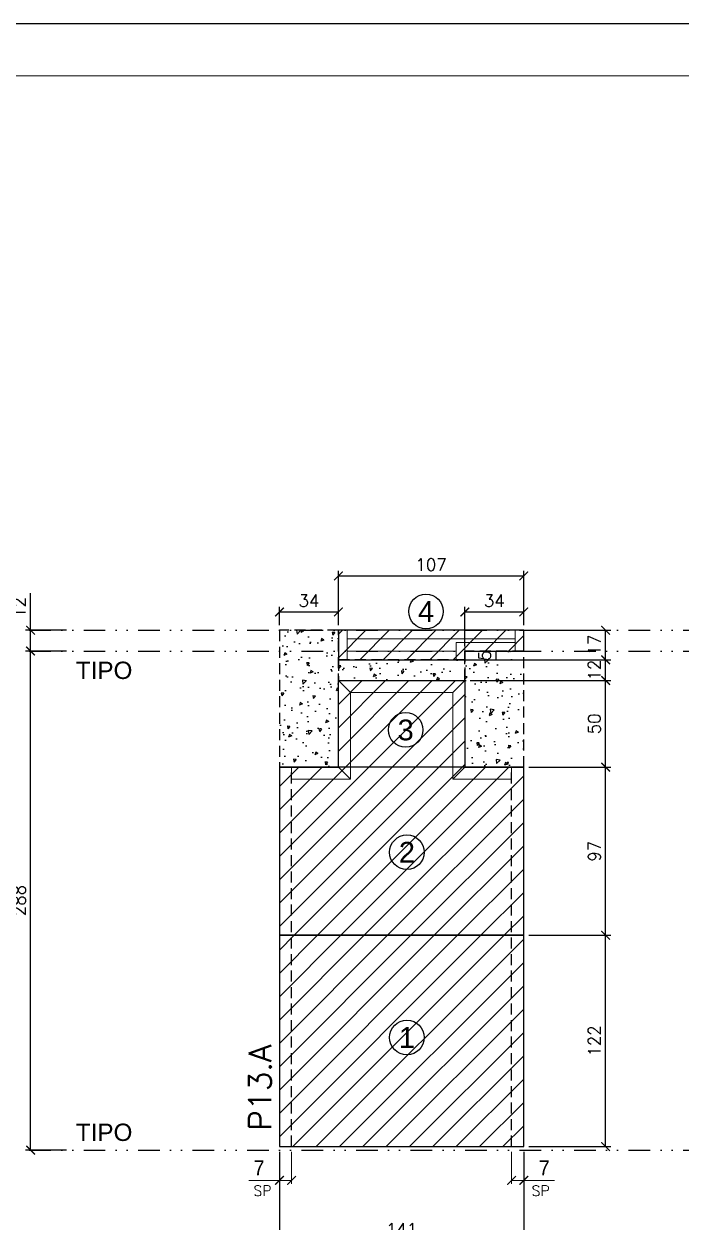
# Model space of a CAD drawing. Extents: x -23436 to 4767, y -3862 to 10024.
# Drawn here: x -18593 to -18214, y 3291 to 3982 of the extents above; entities that cross this region are included whole.
import ezdxf
from ezdxf.enums import TextEntityAlignment as Align

# ---------------------------------------------------------------- set-up
doc = ezdxf.new("R2010")
doc.units = 0
doc.header["$PDMODE"] = 2
doc.header["$PDSIZE"] = 10
doc.linetypes.add('DIVIDE2', pattern=[0.625, 0.25, -0.125, 0, -0.125, 0, -0.125])
doc.linetypes.add('HIDDEN', pattern=[9.525, 6.35, -3.175])
doc.layers.get('0').update_dxf_attribs({"lineweight": 13})
doc.layers.get('Defpoints').update_dxf_attribs({"lineweight": 13})
for name, color, linetype in [('Concreto', 250, 'HIDDEN'), ('Cota', 4, 'Continuous'), ('MB Logo', 254, 'Continuous'), ('Nível', 160, 'Continuous'), ('Painéis', 30, 'Continuous'), ('Reaproveitamento', 252, 'Continuous'), ('Romaneio', 10, 'Continuous'), ('Sarrafo de Pressão', 42, 'HIDDEN'), ('Texto Nível', 251, 'Continuous')]:
    doc.layers.add(name, color=color, linetype=linetype)
for name, color, linetype, lineweight in [('cotas', 4, 'Continuous', 13), ('FOLHA MB', 7, 'Continuous', 13), ('Texto Seção', 7, 'Continuous', 15)]:
    doc.layers.add(name, color=color, linetype=linetype, lineweight=lineweight)
doc.layers.add('Laje_Perimetro', color=7, linetype='Continuous', plot=False)
doc.styles.add('ARIAL', font='arial.ttf', dxfattribs={"oblique": 15, "height": 25})
doc.styles.add('REGUA-120', font='ROMANS.shx', dxfattribs={"height": 15})
doc.styles.add('ROMANS', font='romans.shx')
doc.styles.add('ROMAS860', font='ROMAS860.SHX')
doc.dimstyles.new('cotas', dxfattribs={"dimtxt": 8.5, "dimasz": 5, "dimexe": 2, "dimexo": 3, "dimgap": 3, "dimtad": 1, "dimdec": 1, "dimzin": 9, "dimdsep": 46, "dimtxsty": 'ROMAS860', "dimblk": 'ARCHTICK', "dimcen": 0, "dimclrd": 4, "dimclre": 4, "dimclrt": 1, "dimadec": 0, "dimazin": 2, "dimtfac": 1, "dimtdec": 1, "dimtix": 1, "dimtmove": 0, "dimatfit": 2, "dimldrblk": 'OBLIQUE', "dimfxl": 0, "dimtolj": 1, "dimtzin": 0, "dimlwd": 13, "dimlwe": 13, "dimarcsym": 0})
doc.dimstyles.new('PAINEL', dxfattribs={"dimtxt": 7, "dimasz": 5, "dimexe": 3, "dimexo": 3, "dimgap": 3, "dimtad": 1, "dimdec": 1, "dimzin": 12, "dimdsep": 46, "dimtxsty": 'ROMANS', "dimblk": 'ARCHTICK', "dimcen": 0, "dimclrd": 4, "dimclre": 4, "dimclrt": 1, "dimadec": 1, "dimazin": 3, "dimtfac": 1, "dimtdec": 1, "dimtmove": 0, "dimatfit": 3, "dimldrblk": 'OBLIQUE', "dimfxl": 0, "dimtolj": 1, "dimtzin": 12, "dimarcsym": 0})
pattern_1 = [(45, (-11602.353, 0), (-6.735192, 6.735192), [])]
pattern_2 = [(230, (1585, -36), (-18.218467, 1.593909), [1.905, -20.955]), (175, (1585, -36), (3.524342, -19.105685), [1.524, -16.764058]), (280.45144, (1583.482, -35.867), (-14.694125, -17.511775), [1.619001, -17.809024]), (226.1842, (1585, -41.08), (-27.107904, 4.204233), [2.8575, -31.4325]), (276.63556, (1582.74, -40.73), (-23.740413, -24.742612), [2.428502, -26.71356]), (171.18415, (1585, -41.08), (-23.740413, -24.742612), [2.285997, -25.145973]), (201, (1582.46, -39.81), (-15.161439, 10.22652), [1.905, -20.955]), (146, (1582.46, -39.81), (-6.180203, -18.418797), [1.524, -16.764]), (251.451445, (1581.197, -38.958), (-21.341642, -8.192277), [1.619001, -17.808994]), (217.5, (1585, -36), (-0.3088603, -8.4555039), [0, -16.5608, 0, -17.018, 0, -16.8275]), (187.5, (1585, -36), (-6.6819663, -10.0180575), [0, -9.7028, 0, -16.1798, 0, -6.4135]), (147.5, (1590.664, -36), (-13.5590595, 0.5728744), [0, -6.35, 0, -19.812, 0, -26.289]), (137.5, (1593.204, -36), (-14.812918, -2.542649), [0, -8.255, 0, -13.1572, 0, -18.669])]

# ---------------------------------------------------------------- blocks, each defined once
blk = doc.blocks.new('A$C169d8357')
at = {"layer": 'FOLHA MB', "color": 1}
for points in [[(0, 1199.94), (0, 149.94), (1485.02, 149.94), (1485.02, 1199.94)], [(70, 1169.94), (70, 179.94), (1455.02, 179.94), (1455.02, 1169.94)]]:
    blk.add_lwpolyline(points, close=True, dxfattribs=at)
blk = doc.blocks.new('_ArchTick')
at = {"color": 0, "linetype": 'ByBlock', "const_width": 0.15}
blk.add_lwpolyline([(-0.5, -0.5), (0.5, 0.5)], dxfattribs=at)
blk = doc.blocks.new('*D4079')
at = {"layer": 'Cota', "color": 4, "lineweight": -2, "transparency": 16777216}
for p, q in [((-18301.87, 3456.37), (-18254.63, 3456.37)), ((-18257.63, 3334.37), (-18257.63, 3456.37)), ((-18301.87, 3334.37), (-18254.63, 3334.37))]:
    blk.add_line(p, q, dxfattribs=at)
at = {"layer": 'Defpoints', "color": 0, "transparency": 16777216}
for p in [(-18304.87, 3456.37), (-18257.63, 3456.37), (-18304.87, 3334.37)]:
    blk.add_point(p, dxfattribs=at)
at = {"layer": 'Cota', "color": 4, "lineweight": -2, "transparency": 16777216, "xscale": 5, "yscale": 5, "zscale": 5}
for p, rotation in [((-18257.63, 3456.37), 90), ((-18257.63, 3334.37), 270)]:
    blk.add_blockref('_ArchTick', p, dxfattribs=dict(at, rotation=rotation))
at = {"layer": 'Cota', "color": 1, "transparency": 16777216, "insert": (-18264.13, 3395.37), "char_height": 7, "attachment_point": 5, "rotation": 90, "style": 'ROMANS'}
blk.add_mtext('\\A1;122', dxfattribs=at)
blk = doc.blocks.new('_OBLIQUE')
at = {"color": 0, "linetype": 'ByBlock', "lineweight": -2}
for p, q in [((0, 0), (-1, 0)), ((-0.5, -0.5), (0.5, 0.5))]:
    blk.add_line(p, q, dxfattribs=at)
blk = doc.blocks.new('*D4080')
at = {"layer": 'Cota', "color": 4, "lineweight": -2, "transparency": 16777216}
for p, q in [((-18301.87, 3553.37), (-18254.63, 3553.37)), ((-18257.63, 3456.37), (-18257.63, 3553.37)), ((-18301.87, 3456.37), (-18254.63, 3456.37))]:
    blk.add_line(p, q, dxfattribs=at)
at = {"layer": 'Defpoints', "color": 0, "transparency": 16777216}
for p in [(-18304.87, 3553.37), (-18257.63, 3553.37), (-18304.87, 3456.37)]:
    blk.add_point(p, dxfattribs=at)
at = {"layer": 'Cota', "color": 4, "lineweight": -2, "transparency": 16777216, "xscale": 5, "yscale": 5, "zscale": 5}
for p, rotation in [((-18257.63, 3553.37), 90), ((-18257.63, 3456.37), 270)]:
    blk.add_blockref('_ArchTick', p, dxfattribs=dict(at, rotation=rotation))
at = {"layer": 'Cota', "color": 1, "transparency": 16777216, "insert": (-18264.13, 3504.87), "char_height": 7, "attachment_point": 5, "rotation": 90, "style": 'ROMANS'}
blk.add_mtext('\\A1;97', dxfattribs=at)
blk = doc.blocks.new('*D4081')
at = {"layer": 'Cota', "color": 4, "lineweight": 13, "transparency": 16777216}
for p, q in [((-18311.87, 3331.37), (-18311.87, 3312.89)), ((-18304.87, 3331.37), (-18304.87, 3312.89)), ((-18311.87, 3314.89), (-18304.87, 3314.89)), ((-18304.87, 3314.89), (-18287.21, 3314.89))]:
    blk.add_line(p, q, dxfattribs=at)
at = {"layer": 'Defpoints', "color": 0, "transparency": 16777216}
for p in [(-18311.87, 3334.37), (-18304.87, 3334.37), (-18304.87, 3314.89)]:
    blk.add_point(p, dxfattribs=at)
at = {"layer": 'Cota', "color": 4, "lineweight": 13, "transparency": 16777216, "xscale": 5, "yscale": 5, "zscale": 5, "rotation": 180}
blk.add_blockref('_ArchTick', (-18311.87, 3314.89), dxfattribs=at)
at = {"layer": 'Cota', "color": 4, "lineweight": 13, "transparency": 16777216, "xscale": 5, "yscale": 5, "zscale": 5}
blk.add_blockref('_ArchTick', (-18304.87, 3314.89), dxfattribs=at)
at = {"layer": 'Cota', "color": 1, "transparency": 16777216, "insert": (-18293.04, 3322.14), "char_height": 8.5, "attachment_point": 5, "style": 'ROMAS860'}
blk.add_mtext('\\A1;7', dxfattribs=at)
blk = doc.blocks.new('*D4082')
at = {"layer": 'Cota', "color": 4, "lineweight": -2, "transparency": 16777216}
for p, q in [((-18445.87, 3331.37), (-18445.87, 3277.19)), ((-18304.87, 3331.37), (-18304.87, 3277.19)), ((-18445.87, 3280.19), (-18304.87, 3280.19))]:
    blk.add_line(p, q, dxfattribs=at)
at = {"layer": 'Defpoints', "color": 0, "transparency": 16777216}
for p in [(-18445.87, 3334.37), (-18304.87, 3334.37), (-18304.87, 3280.19)]:
    blk.add_point(p, dxfattribs=at)
at = {"layer": 'Cota', "color": 4, "lineweight": -2, "transparency": 16777216, "xscale": 5, "yscale": 5, "zscale": 5, "rotation": 180}
blk.add_blockref('_ArchTick', (-18445.87, 3280.19), dxfattribs=at)
at = {"layer": 'Cota', "color": 4, "lineweight": -2, "transparency": 16777216, "xscale": 5, "yscale": 5, "zscale": 5}
blk.add_blockref('_ArchTick', (-18304.87, 3280.19), dxfattribs=at)
at = {"layer": 'Cota', "color": 1, "transparency": 16777216, "insert": (-18375.37, 3286.69), "char_height": 7, "attachment_point": 5, "style": 'ROMANS'}
blk.add_mtext('\\A1;141', dxfattribs=at)
blk = doc.blocks.new('*D4083')
at = {"layer": 'Cota', "color": 4, "lineweight": 13, "transparency": 16777216}
for p, q in [((-18445.87, 3331.37), (-18445.87, 3312.89)), ((-18438.87, 3331.37), (-18438.87, 3312.89)), ((-18445.87, 3314.89), (-18463.54, 3314.89)), ((-18438.87, 3314.89), (-18445.87, 3314.89))]:
    blk.add_line(p, q, dxfattribs=at)
at = {"layer": 'Defpoints', "color": 0, "transparency": 16777216}
for p in [(-18445.87, 3334.37), (-18438.87, 3334.37), (-18445.87, 3314.89)]:
    blk.add_point(p, dxfattribs=at)
at = {"layer": 'Cota', "color": 4, "lineweight": 13, "transparency": 16777216, "xscale": 5, "yscale": 5, "zscale": 5, "rotation": 180}
blk.add_blockref('_ArchTick', (-18445.87, 3314.89), dxfattribs=at)
at = {"layer": 'Cota', "color": 4, "lineweight": 13, "transparency": 16777216, "xscale": 5, "yscale": 5, "zscale": 5}
blk.add_blockref('_ArchTick', (-18438.87, 3314.89), dxfattribs=at)
at = {"layer": 'Cota', "color": 1, "transparency": 16777216, "insert": (-18457.71, 3322.14), "char_height": 8.5, "attachment_point": 5, "style": 'ROMAS860'}
blk.add_mtext('\\A1;7', dxfattribs=at)
blk = doc.blocks.new('*D4090')
at = {"layer": 'cotas', "color": 4, "lineweight": -2, "transparency": 16777216}
for p, q in [((-18335.87, 3603.37), (-18254.63, 3603.37)), ((-18257.63, 3553.37), (-18257.63, 3603.37)), ((-18301.87, 3553.37), (-18254.63, 3553.37))]:
    blk.add_line(p, q, dxfattribs=at)
at = {"layer": 'Defpoints', "color": 0, "transparency": 16777216}
for p in [(-18338.87, 3603.37), (-18257.63, 3603.37), (-18304.87, 3553.37)]:
    blk.add_point(p, dxfattribs=at)
at = {"layer": 'cotas', "color": 4, "lineweight": -2, "transparency": 16777216, "xscale": 5, "yscale": 5, "zscale": 5}
for p, rotation in [((-18257.63, 3603.37), 90), ((-18257.63, 3553.37), 270)]:
    blk.add_blockref('_ArchTick', p, dxfattribs=dict(at, rotation=rotation))
at = {"layer": 'cotas', "color": 1, "transparency": 16777216, "insert": (-18264.13, 3578.37), "char_height": 7, "attachment_point": 5, "rotation": 90, "style": 'ROMANS'}
blk.add_mtext('\\A1;50', dxfattribs=at)
blk = doc.blocks.new('*D4091')
at = {"layer": 'cotas', "color": 4, "lineweight": -2, "transparency": 16777216}
for p, q in [((-18335.87, 3620.37), (-18318.01, 3620.37)), ((-18321.01, 3620.37), (-18321.01, 3615.37)), ((-18335.87, 3615.37), (-18318.01, 3615.37))]:
    blk.add_line(p, q, dxfattribs=at)
at = {"layer": 'Defpoints', "color": 0, "transparency": 16777216}
for p in [(-18338.87, 3620.37), (-18338.87, 3615.37), (-18321.01, 3615.37)]:
    blk.add_point(p, dxfattribs=at)
at = {"layer": 'cotas', "color": 1, "transparency": 16777216, "insert": (-18327.51, 3617.87), "char_height": 7, "attachment_point": 5, "rotation": 90, "style": 'ROMANS'}
blk.add_mtext('\\A1;5', dxfattribs=at)
blk = doc.blocks.new('*D4092')
at = {"layer": 'cotas', "color": 4, "lineweight": -2, "transparency": 16777216}
for p, q in [((-18338.87, 3623.37), (-18338.87, 3645.94)), ((-18304.87, 3635.37), (-18304.87, 3645.94)), ((-18338.87, 3642.94), (-18304.87, 3642.94))]:
    blk.add_line(p, q, dxfattribs=at)
at = {"layer": 'Defpoints', "color": 0, "transparency": 16777216}
for p in [(-18304.87, 3642.94), (-18304.87, 3632.37), (-18338.87, 3620.37)]:
    blk.add_point(p, dxfattribs=at)
at = {"layer": 'cotas', "color": 4, "lineweight": -2, "transparency": 16777216, "xscale": 5, "yscale": 5, "zscale": 5, "rotation": 180}
blk.add_blockref('_ArchTick', (-18338.87, 3642.94), dxfattribs=at)
at = {"layer": 'cotas', "color": 4, "lineweight": -2, "transparency": 16777216, "xscale": 5, "yscale": 5, "zscale": 5}
blk.add_blockref('_ArchTick', (-18304.87, 3642.94), dxfattribs=at)
at = {"layer": 'cotas', "color": 1, "transparency": 16777216, "insert": (-18321.87, 3649.44), "char_height": 7, "attachment_point": 5, "style": 'ROMANS'}
blk.add_mtext('\\A1;34', dxfattribs=at)
blk = doc.blocks.new('*D4093')
at = {"layer": 'cotas', "color": 4, "lineweight": -2, "transparency": 16777216}
for p, q in [((-18301.87, 3632.37), (-18254.63, 3632.37)), ((-18257.63, 3615.37), (-18257.63, 3632.37)), ((-18338.37, 3615.37), (-18254.63, 3615.37))]:
    blk.add_line(p, q, dxfattribs=at)
at = {"layer": 'Defpoints', "color": 0, "transparency": 16777216}
for p in [(-18304.87, 3632.37), (-18257.63, 3632.37), (-18341.37, 3615.37)]:
    blk.add_point(p, dxfattribs=at)
at = {"layer": 'cotas', "color": 4, "lineweight": -2, "transparency": 16777216, "xscale": 5, "yscale": 5, "zscale": 5}
for p, rotation in [((-18257.63, 3632.37), 90), ((-18257.63, 3615.37), 270)]:
    blk.add_blockref('_ArchTick', p, dxfattribs=dict(at, rotation=rotation))
at = {"layer": 'cotas', "color": 1, "transparency": 16777216, "insert": (-18264.13, 3623.87), "char_height": 7, "attachment_point": 5, "rotation": 90, "style": 'ROMANS'}
blk.add_mtext('\\A1;17', dxfattribs=at)
blk = doc.blocks.new('*D4094')
at = {"layer": 'cotas', "color": 4, "lineweight": -2, "transparency": 16777216}
for p, q in [((-18335.87, 3615.37), (-18254.63, 3615.37)), ((-18257.63, 3603.37), (-18257.63, 3615.37)), ((-18335.87, 3603.37), (-18254.63, 3603.37))]:
    blk.add_line(p, q, dxfattribs=at)
at = {"layer": 'Defpoints', "color": 0, "transparency": 16777216}
for p in [(-18338.87, 3615.37), (-18257.63, 3615.37), (-18338.87, 3603.37)]:
    blk.add_point(p, dxfattribs=at)
at = {"layer": 'cotas', "color": 4, "lineweight": -2, "transparency": 16777216, "xscale": 5, "yscale": 5, "zscale": 5}
for p, rotation in [((-18257.63, 3615.37), 90), ((-18257.63, 3603.37), 270)]:
    blk.add_blockref('_ArchTick', p, dxfattribs=dict(at, rotation=rotation))
at = {"layer": 'cotas', "color": 1, "transparency": 16777216, "insert": (-18264.13, 3609.37), "char_height": 7, "attachment_point": 5, "rotation": 90, "style": 'ROMANS'}
blk.add_mtext('\\A1;12', dxfattribs=at)
blk = doc.blocks.new('*D4095')
at = {"layer": 'cotas', "color": 4, "lineweight": -2, "transparency": 16777216}
for p, q in [((-18411.87, 3635.37), (-18411.87, 3666.71)), ((-18304.87, 3635.37), (-18304.87, 3666.71)), ((-18411.87, 3663.71), (-18304.87, 3663.71))]:
    blk.add_line(p, q, dxfattribs=at)
at = {"layer": 'Defpoints', "color": 0, "transparency": 16777216}
for p in [(-18304.87, 3663.71), (-18411.87, 3632.37), (-18304.87, 3632.37)]:
    blk.add_point(p, dxfattribs=at)
at = {"layer": 'cotas', "color": 4, "lineweight": -2, "transparency": 16777216, "xscale": 5, "yscale": 5, "zscale": 5, "rotation": 180}
blk.add_blockref('_ArchTick', (-18411.87, 3663.71), dxfattribs=at)
at = {"layer": 'cotas', "color": 4, "lineweight": -2, "transparency": 16777216, "xscale": 5, "yscale": 5, "zscale": 5}
blk.add_blockref('_ArchTick', (-18304.87, 3663.71), dxfattribs=at)
at = {"layer": 'cotas', "color": 1, "transparency": 16777216, "insert": (-18358.37, 3670.21), "char_height": 7, "attachment_point": 5, "style": 'ROMANS'}
blk.add_mtext('\\A1;107', dxfattribs=at)
blk = doc.blocks.new('*D4096')
at = {"layer": 'cotas', "color": 4, "lineweight": -2, "transparency": 16777216}
for p, q in [((-18445.87, 3635.37), (-18445.87, 3645.94)), ((-18411.87, 3635.37), (-18411.87, 3645.94)), ((-18445.87, 3642.94), (-18411.87, 3642.94))]:
    blk.add_line(p, q, dxfattribs=at)
at = {"layer": 'Defpoints', "color": 0, "transparency": 16777216}
for p in [(-18411.87, 3642.94), (-18445.87, 3632.37), (-18411.87, 3632.37)]:
    blk.add_point(p, dxfattribs=at)
at = {"layer": 'cotas', "color": 4, "lineweight": -2, "transparency": 16777216, "xscale": 5, "yscale": 5, "zscale": 5, "rotation": 180}
blk.add_blockref('_ArchTick', (-18445.87, 3642.94), dxfattribs=at)
at = {"layer": 'cotas', "color": 4, "lineweight": -2, "transparency": 16777216, "xscale": 5, "yscale": 5, "zscale": 5}
blk.add_blockref('_ArchTick', (-18411.87, 3642.94), dxfattribs=at)
at = {"layer": 'cotas', "color": 1, "transparency": 16777216, "insert": (-18428.87, 3649.44), "char_height": 7, "attachment_point": 5, "style": 'ROMANS'}
blk.add_mtext('\\A1;34', dxfattribs=at)
blk = doc.blocks.new('*D5080')
at = {"layer": 'cotas', "color": 4, "lineweight": -2, "transparency": 16777216}
for p, q in [((-18568.86, 3620.37), (-18592.56, 3620.37)), ((-18589.56, 3332.37), (-18589.56, 3620.37)), ((-18568.86, 3332.37), (-18592.56, 3332.37))]:
    blk.add_line(p, q, dxfattribs=at)
at = {"layer": 'Defpoints', "color": 0, "transparency": 16777216}
for p in [(-18589.56, 3620.37), (-18565.86, 3620.37), (-18565.86, 3332.37)]:
    blk.add_point(p, dxfattribs=at)
at = {"layer": 'cotas', "color": 4, "lineweight": -2, "transparency": 16777216, "xscale": 5, "yscale": 5, "zscale": 5}
for p, rotation in [((-18589.56, 3620.37), 90), ((-18589.56, 3332.37), 270)]:
    blk.add_blockref('_ArchTick', p, dxfattribs=dict(at, rotation=rotation))
at = {"layer": 'cotas', "color": 1, "transparency": 16777216, "insert": (-18596.06, 3476.37), "char_height": 7, "attachment_point": 5, "rotation": 90, "style": 'ROMANS'}
blk.add_mtext('\\A1;288', dxfattribs=at)
blk = doc.blocks.new('*D5081')
at = {"layer": 'cotas', "color": 4, "lineweight": -2, "transparency": 16777216}
for p, q in [((-18589.56, 3632.37), (-18589.56, 3653.7)), ((-18568.86, 3632.37), (-18592.56, 3632.37)), ((-18589.56, 3620.37), (-18589.56, 3632.37)), ((-18568.86, 3620.37), (-18592.56, 3620.37))]:
    blk.add_line(p, q, dxfattribs=at)
at = {"layer": 'Defpoints', "color": 0, "transparency": 16777216}
for p in [(-18589.56, 3632.37), (-18565.86, 3632.37), (-18565.86, 3620.37)]:
    blk.add_point(p, dxfattribs=at)
at = {"layer": 'cotas', "color": 4, "lineweight": -2, "transparency": 16777216, "xscale": 5, "yscale": 5, "zscale": 5}
for p, rotation in [((-18589.56, 3632.37), 90), ((-18589.56, 3620.37), 270)]:
    blk.add_blockref('_ArchTick', p, dxfattribs=dict(at, rotation=rotation))
at = {"layer": 'cotas', "color": 1, "transparency": 16777216, "insert": (-18596.06, 3645.54), "char_height": 7, "attachment_point": 5, "rotation": 90, "style": 'ROMANS'}
blk.add_mtext('\\A1;12', dxfattribs=at)

msp = doc.modelspace()

# ---------------------------------------------------------------- hatches: boundary and pattern name
at = {"layer": 'Concreto'}
h = msp.add_hatch(dxfattribs=at)
h.set_pattern_fill('AR-CONC', color=256, scale=0.1, angle=-180)
h.set_pattern_definition(pattern_2)
h.paths.add_polyline_path([(-18445.874, 3553.37), (-18411.874, 3553.37), (-18411.874, 3632.37), (-18445.874, 3632.37)])
h = msp.add_hatch(dxfattribs=at)
h.set_pattern_fill('AR-CONC', color=256, scale=0.1, angle=-180)
h.set_pattern_definition(pattern_2)
h.paths.add_polyline_path([(-18338.874, 3553.37), (-18304.874, 3553.37), (-18304.874, 3620.37), (-18338.874, 3620.37)])
h = msp.add_hatch(dxfattribs=at)
h.set_pattern_fill('AR-CONC', color=256, scale=0.1, angle=-180)
h.set_pattern_definition(pattern_2)
h.paths.add_polyline_path([(-18338.874, 3615.37), (-18411.874, 3615.37), (-18411.874, 3603.37), (-18338.874, 3603.37)])
at = {"layer": 'Reaproveitamento'}
h = msp.add_hatch(dxfattribs=at)
h.set_pattern_fill('ANSI31', color=256, scale=3, style=0)
h.set_pattern_definition(pattern_1)
h.paths.add_polyline_path([(-17761.228, 3620.37), (-17742.228, 3620.37), (-17742.228, 3632.37), (-17761.228, 3632.37)])
edge = h.paths.add_edge_path()
edge.add_line((-18590.349, 3620.37), (-17636.377, 3620.37))
h = msp.add_hatch(dxfattribs=at)
h.set_pattern_fill('ANSI31', color=256, scale=3, style=0)
h.set_pattern_definition(pattern_1)
h.paths.add_polyline_path([(-18411.874, 3615.37), (-18406.874, 3615.37), (-18406.874, 3632.37), (-18411.874, 3632.37)], flags=17)
h = msp.add_hatch(dxfattribs=at)
h.set_pattern_fill('ANSI31', color=256, scale=3, style=0)
h.set_pattern_definition(pattern_1)
h.paths.add_polyline_path([(-18411.874, 3632.37), (-18411.874, 3615.37), (-18338.874, 3615.37), (-18338.874, 3620.37), (-18304.874, 3620.37), (-18304.874, 3632.37)])
h = msp.add_hatch(dxfattribs=at)
h.set_pattern_fill('ANSI31', color=256, scale=3, style=0)
h.set_pattern_definition(pattern_1)
h.paths.add_polyline_path([(-18445.874, 3553.37), (-18411.874, 3553.37), (-18411.874, 3603.37), (-18338.874, 3603.37), (-18338.874, 3553.37), (-18304.874, 3553.37)])
h = msp.add_hatch(dxfattribs=at)
h.set_pattern_fill('ANSI31', color=256, scale=3, style=0)
h.set_pattern_definition(pattern_1)
h.paths.add_polyline_path([(-18445.874, 3456.37), (-18304.874, 3456.37), (-18304.874, 3553.37), (-18445.874, 3553.37)])
h = msp.add_hatch(dxfattribs=at)
h.set_pattern_fill('ANSI31', color=256, scale=3, style=0)
h.set_pattern_definition(pattern_1)
h.paths.add_polyline_path([(-18445.874, 3334.37), (-18304.874, 3334.37), (-18304.874, 3456.37), (-18445.874, 3456.37)])

# ---------------------------------------------------------------- linework, layer by layer
at = {"layer": 'Concreto'}
for points in [[(-18445.874, 3553.37), (-18411.874, 3553.37), (-18411.874, 3632.37), (-18445.874, 3632.37)], [(-18338.874, 3553.37), (-18304.874, 3553.37), (-18304.874, 3620.37), (-18338.874, 3620.37)], [(-18338.874, 3615.37), (-18411.874, 3615.37), (-18411.874, 3603.37), (-18338.874, 3603.37)]]:
    msp.add_lwpolyline(points, close=True, dxfattribs=at)
at = {"layer": 'cotas', "color": 50}
for p, q in [((-18411.874, 3615.37), (-18411.874, 3632.37)), ((-18411.874, 3632.37), (-18409.374, 3632.37)), ((-18406.874, 3632.37), (-18409.374, 3632.37)), ((-18406.874, 3632.37), (-18406.874, 3629.87)), ((-18406.874, 3632.37), (-18309.874, 3632.37)), ((-18406.874, 3615.37), (-18406.874, 3632.37)), ((-18406.874, 3627.37), (-18406.874, 3629.87)), ((-18309.874, 3632.37), (-18309.874, 3629.87)), ((-18309.874, 3632.37), (-18307.374, 3632.37)), ((-18309.874, 3632.37), (-18309.874, 3620.37)), ((-18309.874, 3627.37), (-18309.874, 3629.87)), ((-18304.874, 3632.37), (-18307.374, 3632.37)), ((-18304.874, 3632.37), (-18304.874, 3620.37)), ((-18406.874, 3627.37), (-18309.874, 3627.37)), ((-18343.874, 3625.37), (-18341.374, 3625.37)), ((-18343.874, 3625.37), (-18343.874, 3615.37)), ((-18338.874, 3625.37), (-18341.374, 3625.37)), ((-18309.874, 3625.37), (-18338.874, 3625.37)), ((-18338.874, 3625.37), (-18338.874, 3622.87)), ((-18338.874, 3625.37), (-18338.874, 3615.37)), ((-18309.874, 3625.37), (-18309.874, 3622.87)), ((-18343.874, 3620.37), (-18406.874, 3620.37)), ((-18406.874, 3620.37), (-18406.874, 3617.87)), ((-18406.874, 3615.37), (-18406.874, 3617.87)), ((-18343.874, 3620.37), (-18343.874, 3617.87)), ((-18343.874, 3615.37), (-18343.874, 3617.87)), ((-18338.874, 3620.37), (-18338.874, 3622.87)), ((-18309.874, 3620.37), (-18338.874, 3620.37)), ((-18309.874, 3620.37), (-18309.874, 3622.87)), ((-18309.874, 3620.37), (-18307.374, 3620.37)), ((-18304.874, 3620.37), (-18307.374, 3620.37)), ((-18411.874, 3615.37), (-18409.374, 3615.37)), ((-18406.874, 3615.37), (-18409.374, 3615.37)), ((-18343.874, 3615.37), (-18406.874, 3615.37)), ((-18343.874, 3615.37), (-18341.374, 3615.37)), ((-18338.874, 3615.37), (-18341.374, 3615.37)), ((-18411.874, 3553.37), (-18411.874, 3603.37)), ((-18411.874, 3603.37), (-18338.874, 3603.37)), ((-18411.874, 3603.37), (-18408.374, 3599.87)), ((-18338.874, 3603.37), (-18342.374, 3599.87)), ((-18338.874, 3603.37), (-18338.874, 3553.37)), ((-18404.874, 3596.37), (-18408.374, 3599.87)), ((-18404.874, 3546.37), (-18404.874, 3596.37)), ((-18404.874, 3596.37), (-18345.874, 3596.37)), ((-18345.874, 3596.37), (-18342.374, 3599.87)), ((-18345.874, 3596.37), (-18345.874, 3546.37)), ((-18438.874, 3553.37), (-18438.874, 3549.87)), ((-18438.874, 3553.37), (-18411.874, 3553.37)), ((-18438.874, 3546.37), (-18438.874, 3549.87)), ((-18411.874, 3553.37), (-18408.374, 3549.87)), ((-18404.874, 3546.37), (-18408.374, 3549.87)), ((-18345.874, 3546.37), (-18342.374, 3549.87)), ((-18338.874, 3553.37), (-18342.374, 3549.87)), ((-18338.874, 3553.37), (-18311.874, 3553.37)), ((-18311.874, 3553.37), (-18311.874, 3549.87)), ((-18311.874, 3546.37), (-18311.874, 3549.87)), ((-18438.874, 3546.37), (-18404.874, 3546.37)), ((-18345.874, 3546.37), (-18311.874, 3546.37))]:
    msp.add_line(p, q, dxfattribs=at)
at = {"layer": 'Laje_Perimetro'}
msp.add_lwpolyline([(-17606.377, 3982.259), (-19091.397, 3982.259), (-19091.397, 2932.259), (-17606.377, 2932.259)], close=True, dxfattribs=at)
at = {"layer": 'Nível', "color": 3, "linetype": 'DIVIDE2', "ltscale": 50}
msp.add_line((-18590.349, 3632.37), (-17636.377, 3632.37), dxfattribs=at)
at = {"layer": 'Nível', "linetype": 'DIVIDE2', "ltscale": 50}
for p, q in [((-18590.349, 3620.37), (-17636.377, 3620.37)), ((-18590.349, 3332.37), (-17636.377, 3332.37))]:
    msp.add_line(p, q, dxfattribs=at)
at = {"layer": 'Painéis', "color": 32, "true_color": 0xcd6928}
for points in [[(-18411.874, 3632.37), (-18411.874, 3615.37), (-18338.874, 3615.37), (-18338.874, 3620.37), (-18304.874, 3620.37), (-18304.874, 3632.37)], [(-18445.874, 3553.37), (-18445.874, 3553.37), (-18411.874, 3553.37), (-18411.874, 3603.37), (-18338.874, 3603.37), (-18338.874, 3553.37), (-18304.874, 3553.37), (-18304.874, 3553.37)], [(-18445.874, 3456.37), (-18304.874, 3456.37), (-18304.874, 3553.37), (-18445.874, 3553.37)], [(-18445.874, 3334.37), (-18304.874, 3334.37), (-18304.874, 3456.37), (-18445.874, 3456.37)]]:
    msp.add_lwpolyline(points, close=True, dxfattribs=at)
at = {"layer": 'Romaneio'}
for centre in [(-18361.312, 3643.235), (-18373.045, 3574.845), (-18372.318, 3504.26), (-18372.318, 3397.365)]:
    msp.add_circle(centre, 10, dxfattribs=at)
at = {"layer": 'Sarrafo de Pressão'}
for p, q in [((-18438.874, 3334.37), (-18438.874, 3553.37)), ((-18311.874, 3334.37), (-18311.874, 3553.37))]:
    msp.add_line(p, q, dxfattribs=at)

# ---------------------------------------------------------------- block references
at = {"layer": 'MB Logo'}
msp.add_blockref('A$C169d8357', (-19091.397, 2782.321), dxfattribs=at)

# ---------------------------------------------------------------- texts
at = {"layer": 'Romaneio', "color": 0, "style": 'ARIAL'}
for s, p in [('4', (-18361.312, 3643.235)), ('3', (-18373.045, 3574.845)), ('2', (-18372.318, 3504.26)), ('1', (-18372.318, 3397.365))]:
    msp.add_text(s, height=12, dxfattribs=at).set_placement(p, align=Align.MIDDLE_CENTER)
at = {"layer": 'Texto Nível', "style": 'ARIAL'}
for p in [(-18530.787, 3604.258), (-18530.787, 3337.662)]:
    msp.add_text('TIPO', height=10, dxfattribs=at).set_placement(p, align=Align.RIGHT)
at = {"layer": 'Texto Seção', "insert": (-18450.605, 3343.621), "char_height": 13, "width": 285.32988, "attachment_point": 7, "rotation": 90, "style": 'REGUA-120'}
msp.add_mtext('P13.A', dxfattribs=at)
at = {"layer": 'Texto Seção', "char_height": 6, "style": 'ROMANS'}
for insert, attachment_point in [((-18450.409, 3305.943), 9), ((-18300.339, 3305.943), 7)]:
    msp.add_mtext('SP', dxfattribs=dict(at, insert=insert, attachment_point=attachment_point))

# ---------------------------------------------------------------- dimensions: what is measured, and where the dimension line sits
at = {"layer": 'Cota', "color": 2}
for base, p1, p2, picture, middle in [((-18257.627, 3553.37), (-18304.874, 3456.37), (-18304.874, 3553.37), '*D4080', (-18264.127, 3504.87)), ((-18257.627, 3456.37), (-18304.874, 3334.37), (-18304.874, 3456.37), '*D4079', (-18264.127, 3395.37))]:
    dim = msp.add_linear_dim(base=base, p1=p1, p2=p2, angle=90, dimstyle='PAINEL', override={"dimarcsym": 2}, dxfattribs=at)
    dim.commit()
    dim.dimension.update_dxf_attribs({"geometry": picture, "text_midpoint": middle})
at = {"layer": 'Cota'}
dim = msp.add_linear_dim(base=(-18445.874, 3314.892), p1=(-18438.874, 3334.37), p2=(-18445.874, 3334.37), dimstyle='cotas', dxfattribs=at)
dim.commit()
dim.dimension.update_dxf_attribs({"geometry": '*D4083', "text_midpoint": (-18457.707, 3314.892), "dimtype": 160})
dim = msp.add_linear_dim(base=(-18304.874, 3280.195), p1=(-18445.874, 3334.37), p2=(-18304.874, 3334.37), dimstyle='PAINEL', override={"dimarcsym": 2}, dxfattribs=at)
dim.commit()
dim.dimension.update_dxf_attribs({"geometry": '*D4082', "text_midpoint": (-18375.374, 3286.695)})
dim = msp.add_linear_dim(base=(-18304.874, 3314.892), p1=(-18311.874, 3334.37), p2=(-18304.874, 3334.37), angle=180, dimstyle='cotas', dxfattribs=at)
dim.commit()
dim.dimension.update_dxf_attribs({"geometry": '*D4081', "text_midpoint": (-18293.041, 3314.892), "dimtype": 160})
at = {"layer": 'cotas'}
for base, p1, p2, picture, middle in [((-18304.874, 3663.707), (-18411.874, 3632.37), (-18304.874, 3632.37), '*D4095', (-18358.374, 3670.207)), ((-18411.874, 3642.939), (-18445.874, 3632.37), (-18411.874, 3632.37), '*D4096', (-18428.874, 3649.439)), ((-18304.874, 3642.939), (-18338.874, 3620.37), (-18304.874, 3632.37), '*D4092', (-18321.874, 3649.439))]:
    dim = msp.add_linear_dim(base=base, p1=p1, p2=p2, dimstyle='PAINEL', override={"dimarcsym": 2}, dxfattribs=at)
    dim.commit()
    dim.dimension.update_dxf_attribs({"geometry": picture, "text_midpoint": middle})
at = {"layer": 'cotas', "color": 2}
for base, p1, p2, picture, middle in [((-18589.561, 3632.37), (-18565.861, 3620.37), (-18565.861, 3632.37), '*D5081', (-18596.061, 3645.537)), ((-18589.561, 3620.37), (-18565.861, 3332.37), (-18565.861, 3620.37), '*D5080', (-18596.061, 3476.37))]:
    dim = msp.add_linear_dim(base=base, p1=p1, p2=p2, angle=90, dimstyle='PAINEL', override={"dimarcsym": 2}, dxfattribs=at)
    dim.commit()
    dim.dimension.update_dxf_attribs({"geometry": picture, "text_midpoint": middle})
at = {"layer": 'cotas'}
for base, p1, p2, picture, middle in [((-18257.627, 3632.37), (-18341.374, 3615.37), (-18304.874, 3632.37), '*D4093', (-18264.127, 3623.87)), ((-18257.627, 3603.37), (-18304.874, 3553.37), (-18338.874, 3603.37), '*D4090', (-18264.127, 3578.37))]:
    dim = msp.add_linear_dim(base=base, p1=p1, p2=p2, angle=90, dimstyle='PAINEL', override={"dimarcsym": 2}, dxfattribs=at)
    dim.commit()
    dim.dimension.update_dxf_attribs({"geometry": picture, "text_midpoint": middle})
for base, p1, picture, middle in [((-18321.011, 3615.37), (-18338.874, 3620.37), '*D4091', (-18321.011, 3617.87)), ((-18257.627, 3615.37), (-18338.874, 3603.37), '*D4094', (-18257.627, 3609.37))]:
    dim = msp.add_linear_dim(base=base, p1=p1, p2=(-18338.874, 3615.37), angle=90, dimstyle='PAINEL', override={"dimarcsym": 2}, dxfattribs=at)
    dim.commit()
    dim.dimension.update_dxf_attribs({"geometry": picture, "text_midpoint": middle, "dimtype": 160})

doc.saveas('drawing.dxf')
